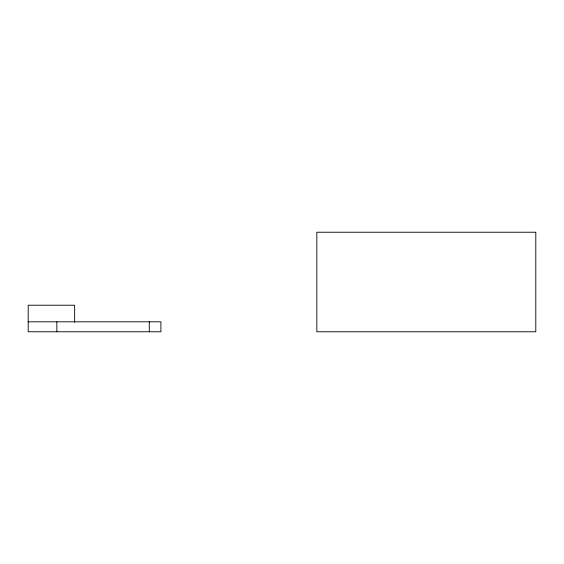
<?xml version="1.0" encoding="UTF-8"?>
<svg xmlns="http://www.w3.org/2000/svg" width="564" height="564" viewBox="0 0 564 564"><rect width="100%" height="100%" fill="white"/><g stroke="black" fill="none" stroke-linecap="round" stroke-linejoin="round"><path stroke-width="0.85" d="M28.2 321.811L160.895 321.811L160.909 331.766L28.2 331.766L28.2 305.223L74.645 305.223L74.645 322.347M149.291 321.811L149.291 331.766M56.858 321.811L56.858 331.766M535.8 232.234L316.834 232.234L316.834 331.766L535.8 331.766L535.8 232.234"/></g></svg>
